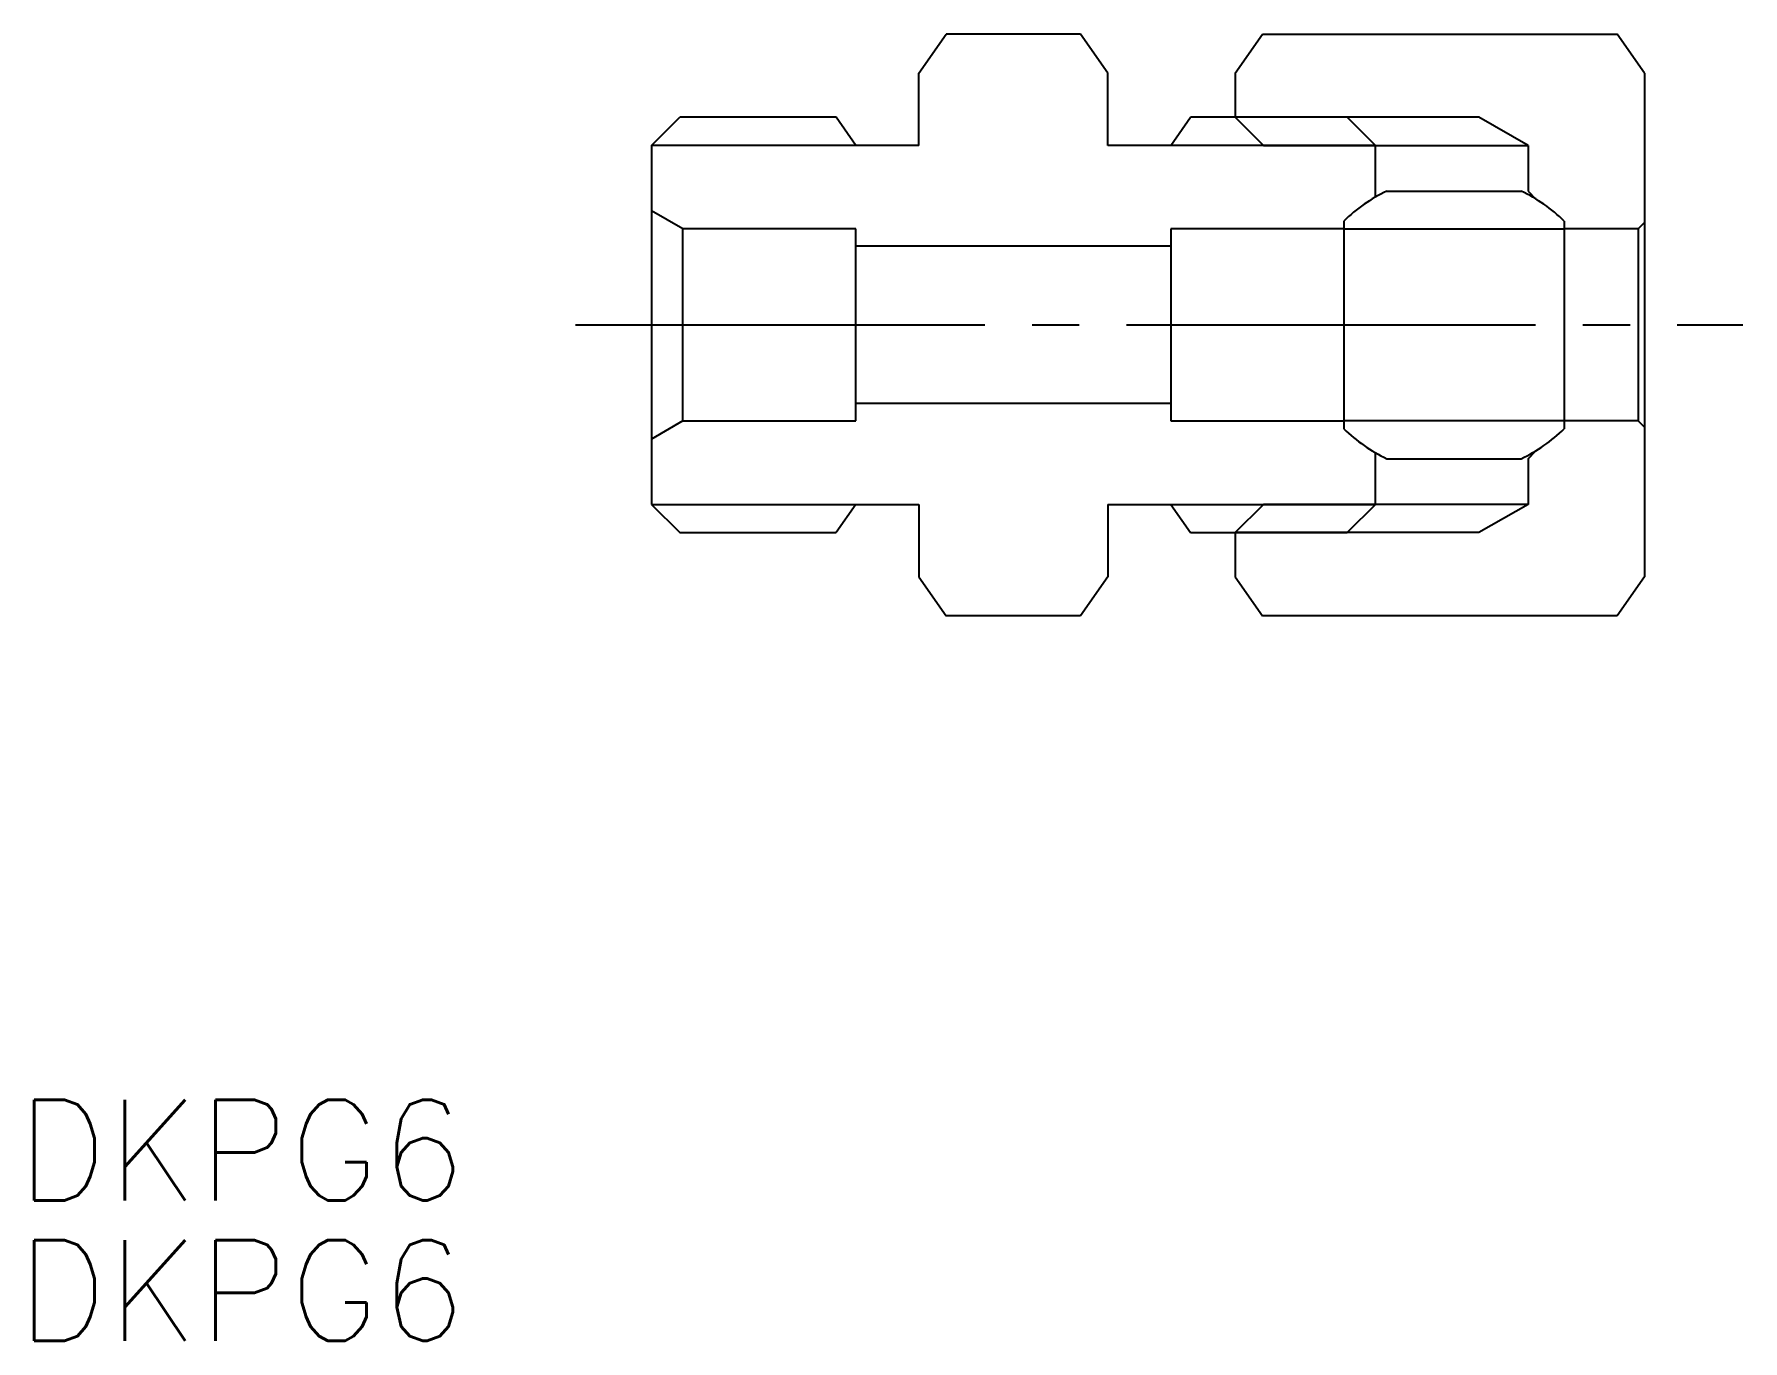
# Model space of a CAD drawing. Extents: x 91 to 145.3, y 143 to 184.5.
import ezdxf

# ---------------------------------------------------------------- set-up
doc = ezdxf.new("R2010")
doc.units = 0
doc.linetypes.add('CENTER', pattern=[17.5, 13, -1.5, 1.5, -1.5])
doc.layers.get('0').update_dxf_attribs({"linetype": 'CONTINUOUS'})
doc.layers.add('CENTER', color=1, linetype='CENTER')
doc.styles.get("Standard").update_dxf_attribs({"font": 'txt.shx', "bigfont": '@extfont2.shx'})

msp = doc.modelspace()

# ---------------------------------------------------------------- linework, layer by layer
for p, q in [((119.095, 183.258), (119.962, 184.496)), ((124.229, 184.496), (119.962, 184.496)), ((125.095, 183.258), (124.229, 184.496)), ((129.145, 183.258), (130.012, 184.496)), ((130.012, 184.496), (141.279, 184.496)), ((142.145, 183.258), (141.279, 184.496)), ((119.095, 180.958), (119.095, 183.258)), ((125.095, 180.958), (125.095, 183.258)), ((129.145, 183.258), (129.145, 181.858)), ((142.145, 183.258), (142.145, 167.258)), ((110.595, 180.958), (111.495, 181.858)), ((116.465, 181.858), (111.495, 181.858)), ((117.095, 180.958), (116.465, 181.858)), ((127.095, 180.958), (127.726, 181.858)), ((132.695, 181.858), (127.726, 181.858)), ((136.887, 181.858), (129.145, 181.858)), ((129.145, 181.858), (130.045, 180.958)), ((133.595, 180.958), (132.695, 181.858)), ((138.445, 180.958), (136.887, 181.858)), ((119.095, 180.958), (110.595, 180.958)), ((110.595, 180.958), (110.595, 178.885)), ((133.595, 180.958), (125.095, 180.958)), ((130.045, 180.958), (138.445, 180.958)), ((133.595, 179.317), (133.595, 180.958)), ((138.445, 180.958), (138.445, 179.508)), ((133.959, 179.508), (138.232, 179.508)), ((138.445, 179.508), (138.695, 179.258)), ((111.595, 178.308), (110.595, 178.885)), ((110.595, 178.885), (110.595, 171.631)), ((111.595, 172.208), (111.595, 178.308)), ((117.095, 178.308), (111.595, 178.308)), ((117.095, 172.208), (117.095, 178.308)), ((127.095, 178.308), (127.095, 172.208)), ((132.595, 178.308), (127.095, 178.308)), ((132.595, 178.558), (132.595, 171.958)), ((132.595, 178.308), (139.595, 178.308)), ((139.595, 178.558), (139.595, 171.958)), ((141.945, 178.308), (139.595, 178.308)), ((141.945, 178.308), (142.145, 178.508)), ((141.945, 178.308), (141.945, 172.208)), ((127.095, 177.758), (117.095, 177.758)), ((127.095, 172.758), (117.095, 172.758)), ((111.595, 172.208), (110.595, 171.631)), ((111.595, 172.208), (117.095, 172.208)), ((127.095, 172.208), (132.595, 172.208)), ((139.595, 172.208), (132.595, 172.208)), ((141.945, 172.208), (139.595, 172.208)), ((141.945, 172.208), (142.145, 172.008)), ((110.595, 171.631), (110.595, 169.558)), ((133.595, 169.558), (133.595, 171.199)), ((133.959, 171.008), (138.232, 171.008)), ((138.445, 171.008), (138.695, 171.258)), ((138.445, 171.008), (138.445, 169.558)), ((110.595, 169.558), (119.095, 169.558)), ((110.595, 169.558), (111.495, 168.658)), ((117.095, 169.558), (116.465, 168.658)), ((119.095, 169.558), (119.095, 167.258)), ((125.095, 169.558), (133.595, 169.558)), ((125.095, 169.558), (125.095, 167.258)), ((127.095, 169.558), (127.726, 168.658)), ((129.145, 168.658), (130.045, 169.558)), ((138.445, 169.558), (130.045, 169.558)), ((133.595, 169.558), (132.695, 168.658)), ((138.445, 169.558), (136.887, 168.658)), ((111.495, 168.658), (116.465, 168.658)), ((127.726, 168.658), (132.695, 168.658)), ((136.887, 168.658), (129.145, 168.658)), ((129.145, 168.658), (129.145, 167.258)), ((119.095, 167.258), (119.962, 166.02)), ((125.095, 167.258), (124.229, 166.02)), ((129.145, 167.258), (130.012, 166.02)), ((142.145, 167.258), (141.279, 166.02)), ((124.229, 166.02), (119.962, 166.02)), ((141.279, 166.02), (130.012, 166.02))]:
    msp.add_line(p, q)
for centre, start, end in [((136.095, 174.987), 115.2919, 134.427), ((136.095, 174.987), 45.573, 64.7081), ((136.095, 175.529), 225.573, 244.7081), ((136.095, 175.529), 295.2919, 314.427)]:
    msp.add_arc(centre, 5, start, end)
at = {"layer": 'CENTER', "color": 1, "linetype": 'CENTER'}
msp.add_line((108.188, 175.258), (145.269, 175.258), dxfattribs=at)

# ---------------------------------------------------------------- texts
at = {"color": 7, "linetype": 'CONTINUOUS'}
for p in [(90.44, 147.443), (90.44, 142.982)]:
    msp.add_text('DKPG6', height=3.2, dxfattribs=at).set_placement(p)

doc.saveas('drawing.dxf')
